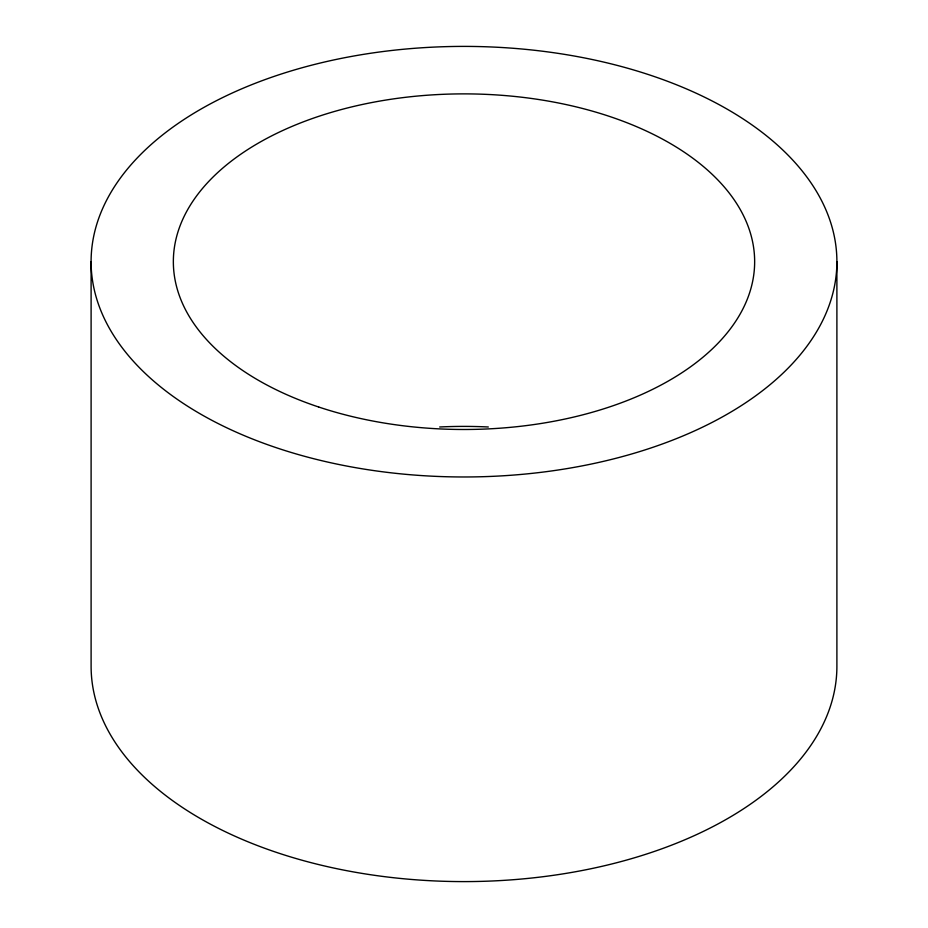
<?xml version="1.0" encoding="UTF-8"?>
<svg xmlns="http://www.w3.org/2000/svg" width="928" height="928" viewBox="0 0 928 928"><rect width="100%" height="100%" fill="white"/><g stroke="black" fill="none" stroke-linecap="round" stroke-linejoin="round"><path stroke-width="1.39" d="M836.894 261.684A372.894 215.284 0 0 1 277.553 448.131A372.894 215.284 0 0 1 277.553 75.238A372.894 215.284 0 0 1 836.894 261.684L836.894 666.316A372.894 215.284 0 0 1 464 881.6A372.894 215.284 0 0 1 91.106 666.316L91.106 261.684M439.686 426.984A290.65 167.806 0 0 1 488.314 426.984M318.675 407.009A290.65 167.806 0 0 0 754.65 261.684A290.65 167.806 0 0 0 318.675 116.36A290.65 167.806 0 0 0 318.675 407.009"/></g></svg>
